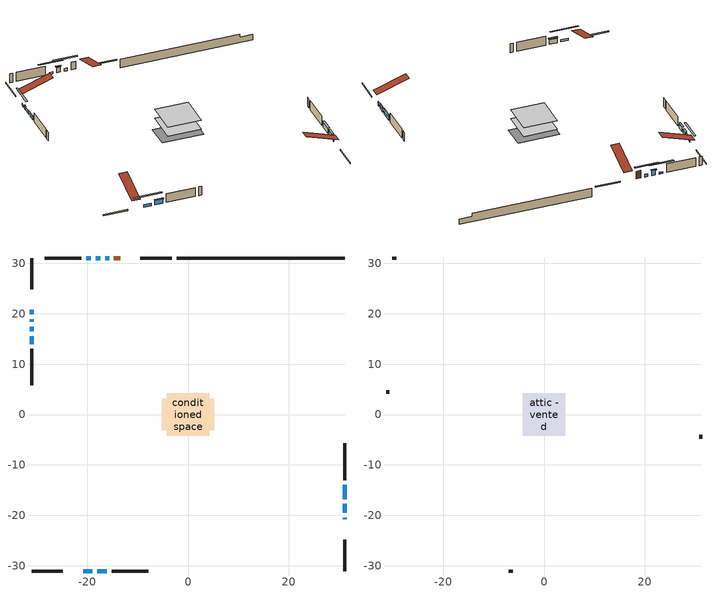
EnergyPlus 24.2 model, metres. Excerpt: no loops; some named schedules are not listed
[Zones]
conditioned space
 floor outside (Floor1 construction): -0.75,-0.75 -0.75,0.75 0.75,0.75 0.75,-0.75 z0.61
 floor adiabatic (AdiabaticFloorConstruction): -4.22,-4.22 -4.22,4.22 4.22,4.22 4.22,-4.22 z0.61
 floor foundation (Slab1 construction): -5.23,-3.1 -5.23,3.1 5.23,3.1 5.23,-3.1 z-1.68
 wall outside (RimJoist1 construction): -3.19,31.07 -9.43,31.07 / -31.07,-31.07 -24.82,-31.07 / -31.07,31.07 -31.07,24.82 / 31.07,-31.07 31.07,-24.82 z0.61:0.91
 wall outside (AdiabaticWallConstruction 1): -13.46,31.07 -14.71,31.07 z0.61:2.64
 wall outside (AdiabaticWallConstruction): 31.07,-20.8 31.07,-20.47 / -31.07,18.95 -31.07,18.39 z0.61:1.83; -15.63,31.07 -16.45,31.07 z0.61:1.32; -20.8,-31.07 -18.97,-31.07 / -31.07,20.8 -31.07,19.88 z0.61:1.22; 31.07,-19.54 31.07,-17.71 / -18.04,-31.07 -16.11,-31.07 z0.61:1.88; 31.07,-16.78 31.07,-13.94 z0.61:1.93; -17.38,31.07 -18.35,31.07 z0.61:2.03; -31.07,17.47 -31.07,16.5 z0.61:1.37; -31.07,15.57 -31.07,13.99 z0.61:1.63; -19.27,31.07 -20.24,31.07 z0.61:1.07
 wall outside (Wall1 construction): -21.17,31.07 -28.45,31.07 / -15.18,-31.07 -7.9,-31.07 / -31.07,13.06 -31.07,5.79 / 31.07,-13.01 31.07,-5.73 z0.61:3.05
 wall foundation (FoundationWall1 construction): -2.26,31.07,-1.68 -2.26,31.07,0.61 27.74,31.07,0.61 27.74,31.07,-0.2 31.07,31.07,-0.2 31.07,31.07,-1.68
 window (WindowConstruction 6): 31.07,-20.79 31.07,-20.47 z0.61:1.83
 window (WindowConstruction 9): -15.64,31.07 -16.45,31.07 z0.61:1.32
 window (WindowConstruction 10): -20.79,-31.07 -18.97,-31.07 z0.61:1.22
 window (WindowConstruction 11): -31.07,20.79 -31.07,19.88 z0.61:1.22
 window (WindowConstruction 7): -31.07,18.95 -31.07,18.39 z0.61:1.83
 window (WindowConstruction): 31.07,-19.54 31.07,-17.71 z0.61:1.88
 window (WindowConstruction 1): 31.07,-16.78 31.07,-13.94 z0.61:1.93
 window (WindowConstruction 2): -17.38,31.07 -18.34,31.07 z0.61:2.03
 window (WindowConstruction 3): -18.04,-31.07 -16.11,-31.07 z0.61:1.88
 window (WindowConstruction 4): -31.07,17.46 -31.07,16.5 z0.61:1.37
 window (WindowConstruction 5): -31.07,15.57 -31.07,13.99 z0.61:1.62
 window (WindowConstruction 8): -19.27,31.07 -20.24,31.07 z0.61:1.07
 door (Door): -13.46,31.07 -14.71,31.07 z0.61:2.64
 ceiling adiabatic (AdiabaticFloorConstruction): 4.22,-4.22 4.22,4.22 -4.22,4.22 -4.22,-4.22 z0.61
attic - vented
 floor to conditioned space (Floor2 construction Reversed): -4.22,-4.22 -4.22,4.22 4.22,4.22 4.22,-4.22 z3.05
 wall outside (Wall2 construction): -29.38,31.07 -30.14,31.07 / -6.97,-31.07 -6.21,-31.07 / -31.07,4.86 -31.07,4.09 / 31.07,-4.8 31.07,-4.04 z0.61:3.05
 roof outside (Roof1 construction): -12.53,31.07,3.05 -12.53,22.84,5.79 -10.36,22.84,5.79 -10.36,31.07,3.05; -21.72,-31.07,3.05 -21.72,-22.84,5.79 -23.89,-22.84,5.79 -23.89,-31.07,3.05; -31.07,21.72,3.05 -22.84,21.72,5.79 -22.84,23.89,5.79 -31.07,23.89,3.05; 31.07,-21.72,3.05 22.84,-21.72,5.79 22.84,-23.89,5.79 31.07,-23.89,3.05
shading: -19.09,31.07 -13,31.07 -13,31.48 -19.09,31.48 z3.96; -16.33,-31.07 -23.43,-31.07 -23.43,-31.48 -16.33,-31.48 z3.86; -31.07,17.24 -31.07,23.43 -31.48,23.43 -31.48,17.24 z3.86; 31.07,-17.51 31.07,-19.74 31.48,-19.74 31.48,-17.51 z2.08; 31.07,-13.74 31.07,-16.98 31.48,-16.98 31.48,-13.74 z2.13; -18.55,31.07 -17.18,31.07 -17.18,31.48 -18.55,31.48 z2.23; -15.91,-31.07 -18.24,-31.07 -18.24,-31.48 -15.91,-31.48 z2.08; -31.07,16.3 -31.07,17.67 -31.48,17.67 -31.48,16.3 z1.57; -31.07,13.79 -31.07,15.77 -31.48,15.77 -31.48,13.79 z1.83; -22.88,31.07 -16.63,31.07 -16.63,31.48 -22.88,31.48 z3.71
[Building]
Building 1: Terrain=Suburbs
[Site:Location]
Edmonton Intl AP_AB: Latitude {deg}=53.31; Longitude {deg}=-113.58; Time Zone {hr}=-7; Elevation {m}=723; Keep Site Location Information=Yes
[Site:GroundTemperature:Shallow]
-1.56185, -3.61833, -3.78302, -2.80711, 1.11059, 5.01004, 8.39065, 10.5322, 10.7141, 8.97234, 5.67794, 1.89811
[Site:WaterMainsTemperature]
Calculation Method=Schedule; Temperature Schedule=mains temperature schedule
[Material] Roughness=Rough; Thermal Absorptance=0.9
Name | Thickness {m} | Conductivity {W/m-K} | Density {kg/m3} | Specific Heat {J/kg-K} | Solar Absorptance | Visible Absorptance
asphalt or fiberglass shingles | 0.00635 | 0.162714 | 1121.4 | 1465.45 | 0.4 | 0.4
ceiling loosefill ins | 0.338667 | 0.0480833 | 16.02 | 1046.75 | 0.7 | 0.7
ceiling stud and cavity | 0.1397 | 1.08676 | 65.682 | 1177.47 | 0.7 | 0.7
concrete 4.0 in. | 0.1016 | 1.803125 | 2242.8 | 837.4 | 0.7 | 0.7
concrete 8.0 in. | 0.2032 | 1.803125 | 2242.8 | 837.4 | 0.7 | 0.7
door material | 0.04445 | 0.053851 | 512.64 | 1214.23 | 0.7 | 0.7
exterior vertical ins | 0.018407 | 0.029427 | 32.04 | 1214.23 | 0.7 | 0.7
floor covering | 0.0127 | 0.0433444 | 54.468 | 1339.84 | 0.6 | 0.6
floor rigid ins | 0.051816 | 0.029427 | 32.04 | 1214.23 | 0.7 | 0.7
floor rigid ins 1; wall rigid ins | 0.512978 | 0.029427 | 32.04 | 1214.23 | 0.7 | 0.7
floor stud and cavity | 0.1397 | 0.102743 | 92.3553 | 1139.71 | 0.7 | 0.7
floor stud and cavity 1 | 0.1397 | 1.75129 | 37.0049 | 1207.88 | 0.7 | 0.7
furniture material conditioned space 1 | 0.1524 | 0.115458 | 640.8 | 1214.23 | 0.6 | 0.6
gypsum board | 0.0127 | 0.160291 | 801 | 837.4 | 0.6 | 0.6
gypsum board 1 | 0.0127 | 0.160291 | 801 | 837.4 | 0.7 | 0.7
osb sheathing 0.5 in. | 0.0127 | 0.115458 | 512.64 | 1214.23 | 0.7 | 0.7
osb sheathing 0.75 in. | 0.01905 | 0.115458 | 512.64 | 1214.23 | 0.7 | 0.7
osb sheathing 2.0 in. | 0.0508 | 0.115458 | 512.64 | 1214.23 | 0.7 | 0.7
rim joist stud and cavity | 0.0508 | 0.0296634 | 125.044 | 1163.47 | 0.6 | 0.6
wall stud and cavity | 0.1397 | 0.0759218 | 139.0536 | 1170.24 | 0.7 | 0.7
wall stud and cavity 1 | 0.0889 | 6.1454 | 50.32683 | 1063.81 | 0.6 | 0.6
wall stud and cavity 2 | 0.0889 | 0.380278 | 52.3479 | 1209.89 | 0.7 | 0.7
wall stud and cavity 3 | 0.0889 | 0.391764 | 83.0341 | 1211.67 | 0.7 | 0.7
wood siding | 0.0254 | 0.102417 | 544.68 | 1172.36 | 0.4 | 0.4
wood siding 1 | 0.00254 | 0.102417 | 544.68 | 1172.36 | 0.4 | 0.4
wood siding 2; wood siding 3; wood siding 4 | 0.0254 | 0.102417 | 544.68 | 1172.36 | 0.7 | 0.7
[WindowMaterial:SimpleGlazingSystem]
Name | U-Factor {W/m2-K} | Solar Heat Gain Coefficient
WindowMaterial | 2.26495 | 0.57
WindowMaterial 1 | 2.137767 | 0.61
WindowMaterial 10 | 4.828 | 0.51
WindowMaterial 11 | 2.69251 | 0.44
WindowMaterial 2 | 2.36375 | 0.53
WindowMaterial 3 | 2.17922 | 0.59
WindowMaterial 4 | 2.38419 | 0.5
WindowMaterial 5 | 2.245649 | 0.56
WindowMaterial 6 | 2.55283 | 0.33
WindowMaterial 7 | 2.19398 | 0.41
WindowMaterial 8 | 2.70443 | 0.39
WindowMaterial 9 | 2.43359 | 0.48
[Construction]
AdiabaticFloorConstruction: floor stud and cavity 1, floor rigid ins 1, osb sheathing 0.75 in., floor covering
AdiabaticWallConstruction: wood siding 3, wall rigid ins, wall stud and cavity 2, gypsum board
AdiabaticWallConstruction 1: wood siding 4, wall rigid ins, wall stud and cavity 2, gypsum board
Door: door material
Floor1 construction: floor stud and cavity, floor rigid ins, osb sheathing 0.75 in., floor covering
Floor2 construction Reversed: gypsum board, ceiling stud and cavity, ceiling loosefill ins
FoundationWall1 construction: concrete 8.0 in., gypsum board 1
furniture construction conditioned space 1: furniture material conditioned space 1
PartitionWallConstruction: gypsum board, wall stud and cavity 3, gypsum board
RimJoist1 construction: wood siding 2, osb sheathing 2.0 in., rim joist stud and cavity
Roof1 construction: asphalt or fiberglass shingles
Slab1 construction: concrete 4.0 in.
Wall1 construction: wood siding, osb sheathing 0.5 in., wall stud and cavity, gypsum board
Wall2 construction: wood siding 1, wall stud and cavity 1
WindowConstruction: WindowMaterial
WindowConstruction 1: WindowMaterial 1
WindowConstruction 10: WindowMaterial 10
WindowConstruction 11: WindowMaterial 11
WindowConstruction 2: WindowMaterial 2
WindowConstruction 3: WindowMaterial 3
WindowConstruction 4: WindowMaterial 4
WindowConstruction 5: WindowMaterial 5
WindowConstruction 6: WindowMaterial 6
WindowConstruction 7: WindowMaterial 7
WindowConstruction 8: WindowMaterial 8
WindowConstruction 9: WindowMaterial 9
[Zone] Multiplier=1; Part of Total Floor Area=Yes
Name | Volume {m3}
attic - vented | 31.791
conditioned space | 337.2
[Space]
Name | Zone | Volume {m3}
attic - vented 1 | attic - vented | 31.791
conditioned space 1 | conditioned space | 337.2
[ZoneInfiltration:EffectiveLeakageArea]
infil attic - vented 1: Zone or Space=attic - vented 1; Schedule=Always On Discrete; Effective Air Leakage Area {cm2}=2483.13; Stack Coefficient=0.000360319; Wind Coefficient=1.28252e-05
[ZoneMixing]
whole house fan mix: Zone or Space=attic - vented; Schedule=Always On Continuous; Design Flow Rate Calculation Method=Flow/Zone; Design Flow Rate {m3/s}=0; Source Zone or Space=conditioned space
[SurfaceProperty:ExposedFoundationPerimeter]
Slab1: Exposed Perimeter Calculation Method=TotalExposedPerimeter; Total Exposed Perimeter {m}=33.326
[InternalMass] Zone or ZoneList=conditioned space; Space or SpaceList=conditioned space 1
Name | Construction | Surface Area {m2}
furniture mass conditioned space 1 | furniture construction conditioned space 1 | 55.3958
partition wall mass | PartitionWallConstruction | 138.489
[Lights]
interior lighting: Zone or ZoneList or Space or SpaceList=conditioned space 1; Schedule=interior lighting schedule; Design Level Calculation Method=LightingLevel; Lighting Level {W}=343.2; Return Air Fraction=0; Fraction Radiant=0.6; Fraction Visible=0.2; Fraction Replaceable=1
[People]
occupants: Zone or ZoneList or Space or SpaceList=conditioned space 1; Number of People Schedule=occupants schedule; Number of People Calculation Method=People; Number of People=3; Fraction Radiant=0.314171; Sensible Heat Fraction=0.56303; Activity Level Schedule=occupants activity schedule; Carbon Dioxide Generation Rate {m3/s-W}=0; Enable ASHRAE 55 Comfort Warnings=No; Mean Radiant Temperature Calculation Type=EnclosureAveraged
[ElectricEquipment] Zone or ZoneList or Space or SpaceList=conditioned space 1; Design Level Calculation Method=EquipmentLevel
Name | Schedule | Design Level {W} | Fraction Latent | Fraction Radiant | Fraction Lost
clothes dryer | clothes dryer schedule | 140.772 | 0.015 | 0.081 | 0.85
clothes washer | clothes washer schedule | 32.1985 | 0.03 | 0.162 | 0.7
cooking range | cooking range schedule | 215.147 | 0.08 | 0.432 | 0.2
dishwasher | dishwasher schedule | 66.8632 | 0.3 | 0.18 | 0.4
fridge | fridge schedule | 72.9452 | 0 | 0.6 | 0
mech vent bath fan 0 | mech vent bath fan 0 schedule | 50.2 | 0 | 0 | 1
mech vent bath fan 1 | mech vent bath fan 1 schedule | 50.2 | 0 | 0 | 1
mech vent house fan | mech vent house fan schedule | 0 | 0 | 0 | 1
mech vent house fan cfis | mech vent house fan cfis schedule | 0 | 0 | 0 | 0
mech vent range fan 0 | mech vent range fan 0 schedule | 57 | 0 | 0 | 1
misc plug loads | misc plug loads schedule | 494.7 | 0.045 | 0.513 | 0.1
whole house fan | Always On Discrete | 0 | 0 | 0 | 1
[OtherEquipment] Zone or ZoneList or Space or SpaceList=conditioned space 1; Design Level Calculation Method=EquipmentLevel
Name | Fuel Type | Schedule | Design Level {W} | Fraction Latent | Fraction Radiant | Fraction Lost
clothes dryer 1 | Electricity | clothes dryer schedule | 0 | 0.015 | 0.081 | 0.85
cooking range 1 | Electricity | cooking range schedule | 0 | 0.08 | 0.432 | 0.2
general water use latent | None | general water use schedule | 62.594 | 1 | 0 | 0
general water use sensible | None | general water use schedule | -61.6891 | 0 | 0.6 | 0
mech vent house fan latent load | None | Always On Discrete | 0 | 1 | 0 | 0
mech vent house fan sensible load | None | Always On Discrete | 0 | 0 | 0 | 0
water heater energy adjustment1 | NaturalGas | Always On Discrete | 0.01 | 0 | 0 | 1
[ZoneInfiltration:DesignFlowRate] Zone or ZoneList or Space or SpaceList=conditioned space 1; Schedule=Always On Discrete; Design Flow Rate Calculation Method=Flow/Zone; Design Flow Rate {m3/s}=0
infil flow; natural vent flow; whole house fan flow
[AvailabilityManager:Scheduled]
central ac and furnace airloop Availability Manager: Schedule=Always On Discrete
[Foundation:Kiva]
Foundation Kiva 1: Initial Indoor Air Temperature {C}=18; Wall Height Above Grade {m}=0.609996; Wall Depth Below Slab {m}=0.2032; Custom Block Material Name 1=exterior vertical ins; Custom Block Depth 1 {m}=2.28999; Custom Block X Position 1 {m}=0.2159; Custom Block Z Position 1 {m}=0
[Foundation:Kiva:Settings]
Soil Conductivity {W/m-K}=0.849921; Soil Density {kg/m3}=1842.3; Soil Specific Heat {J/kg-K}=418.7; Ground Solar Absorptivity=0.9; Ground Thermal Absorptivity=0.9; Ground Surface Roughness {m}=0.03; Far-Field Width {m}=40; Deep-Ground Boundary Condition=ZeroFlux; Deep-Ground Depth {m}=40; Minimum Cell Dimension {m}=0.2; Maximum Cell Growth Coefficient=3; Simulation Timestep=Timestep
[Exterior:Lights]
exterior lighting: Schedule=exterior lighting schedule; Design Level {W}=75.6
[EnergyManagementSystem:GlobalVariable]
central_ac_and_furnace_airloop_Fan_RTF
infil_program_Qfan
infil_program_Qinf
natural_vent_program_Qnv
natural_vent_program_Qwhf
[EnergyManagementSystem:Sensor]
Name | Output:Variable or Output:Meter Index Key | Output:Variable or Output:Meter
airflow_gain | infil flow | Infiltration Sensible Heat Gain Energy
airflow_gain_1 | natural vent flow | Infiltration Sensible Heat Gain Energy
airflow_gain_2 | whole house fan flow | Infiltration Sensible Heat Gain Energy
airflow_loss | infil flow | Infiltration Sensible Heat Loss Energy
airflow_loss_1 | natural vent flow | Infiltration Sensible Heat Loss Energy
airflow_loss_2 | whole house fan flow | Infiltration Sensible Heat Loss Energy
clg_load_cond |  | Cooling:EnergyTransfer:Zone:CONDITIONED SPACE
clg_sp_s; clg_sp_s_1 | cooling setpoint | Schedule Value
clothes_dryer_exhaust_0_sch_s | clothes dryer exhaust 0 schedule | Schedule Value
cool_season | cooling season schedule | Schedule Value
htg_load_cond |  | Heating:EnergyTransfer:Zone:CONDITIONED SPACE
htg_sp_s; htg_sp_s_1 | heating setpoint | Schedule Value
ig_ee_conv | clothes dryer | Electric Equipment Convective Heating Energy
ig_ee_conv_2 | cooking range | Electric Equipment Convective Heating Energy
ig_ee_conv_4 | fridge | Electric Equipment Convective Heating Energy
ig_ee_conv_5 | misc plug loads | Electric Equipment Convective Heating Energy
ig_ee_conv_6 | whole house fan | Electric Equipment Convective Heating Energy
ig_ee_rad | clothes dryer | Electric Equipment Radiant Heating Energy
ig_ee_rad_2 | cooking range | Electric Equipment Radiant Heating Energy
ig_ee_rad_4 | fridge | Electric Equipment Radiant Heating Energy
ig_ee_rad_5 | misc plug loads | Electric Equipment Radiant Heating Energy
ig_ee_rad_6 | whole house fan | Electric Equipment Radiant Heating Energy
ig_lgt_conv | interior lighting | Lights Convective Heating Energy
ig_lgt_rad | interior lighting | Lights Radiant Heating Energy
ig_lgt_vis | interior lighting | Lights Visible Radiation Heating Energy
ig_oe_conv | clothes dryer 1 | Other Equipment Convective Heating Energy
ig_oe_conv_1 | cooking range 1 | Other Equipment Convective Heating Energy
ig_oe_conv_2 | general water use latent | Other Equipment Convective Heating Energy
ig_oe_conv_3 | general water use sensible | Other Equipment Convective Heating Energy
ig_oe_conv_4 | water heater energy adjustment1 | Other Equipment Convective Heating Energy
ig_oe_rad | clothes dryer 1 | Other Equipment Radiant Heating Energy
ig_oe_rad_1 | cooking range 1 | Other Equipment Radiant Heating Energy
ig_oe_rad_2 | general water use latent | Other Equipment Radiant Heating Energy
ig_oe_rad_3 | general water use sensible | Other Equipment Radiant Heating Energy
ig_oe_rad_4 | water heater energy adjustment1 | Other Equipment Radiant Heating Energy
ig_ppl_conv | occupants | People Convective Heating Energy
ig_ppl_rad | occupants | People Radiant Heating Energy
im_conv | furniture mass conditioned space 1 | Surface Inside Face Convection Heat Gain Energy
im_conv_1 | partition wall mass | Surface Inside Face Convection Heat Gain Energy
im_ig | furniture mass conditioned space 1 | Surface Inside Face Internal Gains Radiation Heat Gain Energy
im_ig_1 | partition wall mass | Surface Inside Face Internal Gains Radiation Heat Gain Energy
im_lgt | furniture mass conditioned space 1 | Surface Inside Face Lights Radiation Heat Gain Energy
im_lgt_1 | partition wall mass | Surface Inside Face Lights Radiation Heat Gain Energy
im_sol | furniture mass conditioned space 1 | Surface Inside Face Solar Radiation Heat Gain Energy
im_sol_1 | partition wall mass | Surface Inside Face Solar Radiation Heat Gain Energy
im_surf | furniture mass conditioned space 1 | Surface Inside Face Net Surface Thermal Radiation Heat Gain Energy
im_surf_1 | partition wall mass | Surface Inside Face Net Surface Thermal Radiation Heat Gain Energy
mech_vent_bath_fan_0_sch_s | mech vent bath fan 0 schedule | Schedule Value
mech_vent_bath_fan_1_sch_s | mech vent bath fan 1 schedule | Schedule Value
mech_vent_range_fan_0_sch_s | mech vent range fan 0 schedule | Schedule Value
mv_conv | mech vent bath fan 0 | Electric Equipment Convective Heating Energy
mv_conv_1 | mech vent bath fan 1 | Electric Equipment Convective Heating Energy
mv_conv_2 | mech vent house fan | Electric Equipment Convective Heating Energy
mv_conv_3 | mech vent house fan cfis | Electric Equipment Convective Heating Energy
mv_conv_4 | mech vent range fan 0 | Electric Equipment Convective Heating Energy
mv_conv_5 | mech vent house fan latent load | Other Equipment Convective Heating Energy
mv_conv_6 | mech vent house fan sensible load | Other Equipment Convective Heating Energy
mv_rad | mech vent bath fan 0 | Electric Equipment Radiant Heating Energy
mv_rad_1 | mech vent bath fan 1 | Electric Equipment Radiant Heating Energy
mv_rad_2 | mech vent house fan | Electric Equipment Radiant Heating Energy
mv_rad_3 | mech vent house fan cfis | Electric Equipment Radiant Heating Energy
mv_rad_4 | mech vent range fan 0 | Electric Equipment Radiant Heating Energy
mv_rad_5 | mech vent house fan latent load | Other Equipment Radiant Heating Energy
mv_rad_6 | mech vent house fan sensible load | Other Equipment Radiant Heating Energy
natural_vent_s | natural vent schedule | Schedule Value
out_pb_s |  | Site Outdoor Air Barometric Pressure
out_wt_s |  | Site Outdoor Air Humidity Ratio
site_vw_s |  | Site Wind Speed
ss_back_out | Window1 | Surface Window Shortwave from Zone Back Out Window Heat Transfer Rate
ss_back_out_1 | Window10 | Surface Window Shortwave from Zone Back Out Window Heat Transfer Rate
ss_back_out_10 | Window8 | Surface Window Shortwave from Zone Back Out Window Heat Transfer Rate
ss_back_out_11 | Window9 | Surface Window Shortwave from Zone Back Out Window Heat Transfer Rate
ss_back_out_2 | Window11 | Surface Window Shortwave from Zone Back Out Window Heat Transfer Rate
ss_back_out_3 | Window13 | Surface Window Shortwave from Zone Back Out Window Heat Transfer Rate
ss_back_out_4 | Window2 | Surface Window Shortwave from Zone Back Out Window Heat Transfer Rate
ss_back_out_5 | Window3 | Surface Window Shortwave from Zone Back Out Window Heat Transfer Rate
ss_back_out_6 | Window4 | Surface Window Shortwave from Zone Back Out Window Heat Transfer Rate
ss_back_out_7 | Window5 | Surface Window Shortwave from Zone Back Out Window Heat Transfer Rate
ss_back_out_8 | Window6 | Surface Window Shortwave from Zone Back Out Window Heat Transfer Rate
ss_back_out_9 | Window7 | Surface Window Shortwave from Zone Back Out Window Heat Transfer Rate
ss_conv | Door1 | Surface Inside Face Convection Heat Gain Energy
ss_conv_1 | Window1 | Surface Inside Face Convection Heat Gain Energy
ss_conv_10 | Window7 | Surface Inside Face Convection Heat Gain Energy
ss_conv_11 | Window8 | Surface Inside Face Convection Heat Gain Energy
ss_conv_12 | Window9 | Surface Inside Face Convection Heat Gain Energy
ss_conv_2 | Window10 | Surface Inside Face Convection Heat Gain Energy
ss_conv_3 | Window11 | Surface Inside Face Convection Heat Gain Energy
ss_conv_4 | Window13 | Surface Inside Face Convection Heat Gain Energy
ss_conv_5 | Window2 | Surface Inside Face Convection Heat Gain Energy
ss_conv_6 | Window3 | Surface Inside Face Convection Heat Gain Energy
ss_conv_7 | Window4 | Surface Inside Face Convection Heat Gain Energy
ss_conv_8 | Window5 | Surface Inside Face Convection Heat Gain Energy
ss_conv_9 | Window6 | Surface Inside Face Convection Heat Gain Energy
ss_ig | Door1 | Surface Inside Face Internal Gains Radiation Heat Gain Energy
ss_ig_1 | Window1 | Surface Inside Face Internal Gains Radiation Heat Gain Energy
ss_ig_10 | Window7 | Surface Inside Face Internal Gains Radiation Heat Gain Energy
ss_ig_11 | Window8 | Surface Inside Face Internal Gains Radiation Heat Gain Energy
ss_ig_12 | Window9 | Surface Inside Face Internal Gains Radiation Heat Gain Energy
ss_ig_2 | Window10 | Surface Inside Face Internal Gains Radiation Heat Gain Energy
ss_ig_3 | Window11 | Surface Inside Face Internal Gains Radiation Heat Gain Energy
ss_ig_4 | Window13 | Surface Inside Face Internal Gains Radiation Heat Gain Energy
ss_ig_5 | Window2 | Surface Inside Face Internal Gains Radiation Heat Gain Energy
ss_ig_6 | Window3 | Surface Inside Face Internal Gains Radiation Heat Gain Energy
ss_ig_7 | Window4 | Surface Inside Face Internal Gains Radiation Heat Gain Energy
ss_ig_8 | Window5 | Surface Inside Face Internal Gains Radiation Heat Gain Energy
ss_ig_9 | Window6 | Surface Inside Face Internal Gains Radiation Heat Gain Energy
ss_lgt | Door1 | Surface Inside Face Lights Radiation Heat Gain Energy
ss_sol | Door1 | Surface Inside Face Solar Radiation Heat Gain Energy
ss_surf | Door1 | Surface Inside Face Net Surface Thermal Radiation Heat Gain Energy
ss_surf_1 | Window1 | Surface Inside Face Net Surface Thermal Radiation Heat Gain Energy
ss_surf_10 | Window7 | Surface Inside Face Net Surface Thermal Radiation Heat Gain Energy
ss_surf_11 | Window8 | Surface Inside Face Net Surface Thermal Radiation Heat Gain Energy
ss_surf_12 | Window9 | Surface Inside Face Net Surface Thermal Radiation Heat Gain Energy
ss_surf_2 | Window10 | Surface Inside Face Net Surface Thermal Radiation Heat Gain Energy
ss_surf_3 | Window11 | Surface Inside Face Net Surface Thermal Radiation Heat Gain Energy
ss_surf_4 | Window13 | Surface Inside Face Net Surface Thermal Radiation Heat Gain Energy
ss_surf_5 | Window2 | Surface Inside Face Net Surface Thermal Radiation Heat Gain Energy
ss_surf_6 | Window3 | Surface Inside Face Net Surface Thermal Radiation Heat Gain Energy
ss_surf_7 | Window4 | Surface Inside Face Net Surface Thermal Radiation Heat Gain Energy
ss_surf_8 | Window5 | Surface Inside Face Net Surface Thermal Radiation Heat Gain Energy
ss_surf_9 | Window6 | Surface Inside Face Net Surface Thermal Radiation Heat Gain Energy
ss_trans_in | Window1 | Surface Window Transmitted Solar Radiation Rate
ss_trans_in_1 | Window10 | Surface Window Transmitted Solar Radiation Rate
ss_trans_in_10 | Window8 | Surface Window Transmitted Solar Radiation Rate
ss_trans_in_11 | Window9 | Surface Window Transmitted Solar Radiation Rate
ss_trans_in_2 | Window11 | Surface Window Transmitted Solar Radiation Rate
ss_trans_in_3 | Window13 | Surface Window Transmitted Solar Radiation Rate
ss_trans_in_4 | Window2 | Surface Window Transmitted Solar Radiation Rate
ss_trans_in_5 | Window3 | Surface Window Transmitted Solar Radiation Rate
ss_trans_in_6 | Window4 | Surface Window Transmitted Solar Radiation Rate
ss_trans_in_7 | Window5 | Surface Window Transmitted Solar Radiation Rate
ss_trans_in_8 | Window6 | Surface Window Transmitted Solar Radiation Rate
ss_trans_in_9 | Window7 | Surface Window Transmitted Solar Radiation Rate
ss_trans_out | Window1 | Surface Inside Face Initial Transmitted Diffuse Transmitted Out Window Solar Radiation Rate
ss_trans_out_1 | Window10 | Surface Inside Face Initial Transmitted Diffuse Transmitted Out Window Solar Radiation Rate
ss_trans_out_10 | Window8 | Surface Inside Face Initial Transmitted Diffuse Transmitted Out Window Solar Radiation Rate
ss_trans_out_11 | Window9 | Surface Inside Face Initial Transmitted Diffuse Transmitted Out Window Solar Radiation Rate
ss_trans_out_2 | Window11 | Surface Inside Face Initial Transmitted Diffuse Transmitted Out Window Solar Radiation Rate
ss_trans_out_3 | Window13 | Surface Inside Face Initial Transmitted Diffuse Transmitted Out Window Solar Radiation Rate
ss_trans_out_4 | Window2 | Surface Inside Face Initial Transmitted Diffuse Transmitted Out Window Solar Radiation Rate
ss_trans_out_5 | Window3 | Surface Inside Face Initial Transmitted Diffuse Transmitted Out Window Solar Radiation Rate
ss_trans_out_6 | Window4 | Surface Inside Face Initial Transmitted Diffuse Transmitted Out Window Solar Radiation Rate
ss_trans_out_7 | Window5 | Surface Inside Face Initial Transmitted Diffuse Transmitted Out Window Solar Radiation Rate
ss_trans_out_8 | Window6 | Surface Inside Face Initial Transmitted Diffuse Transmitted Out Window Solar Radiation Rate
ss_trans_out_9 | Window7 | Surface Inside Face Initial Transmitted Diffuse Transmitted Out Window Solar Radiation Rate
s_conv | Floor1 | Surface Inside Face Convection Heat Gain Energy
s_conv_1 | Floor2 | Surface Inside Face Convection Heat Gain Energy
s_conv_10 | Wall1:0 | Surface Inside Face Convection Heat Gain Energy
s_conv_11 | Wall1:180 | Surface Inside Face Convection Heat Gain Energy
s_conv_12 | Wall1:270 | Surface Inside Face Convection Heat Gain Energy
